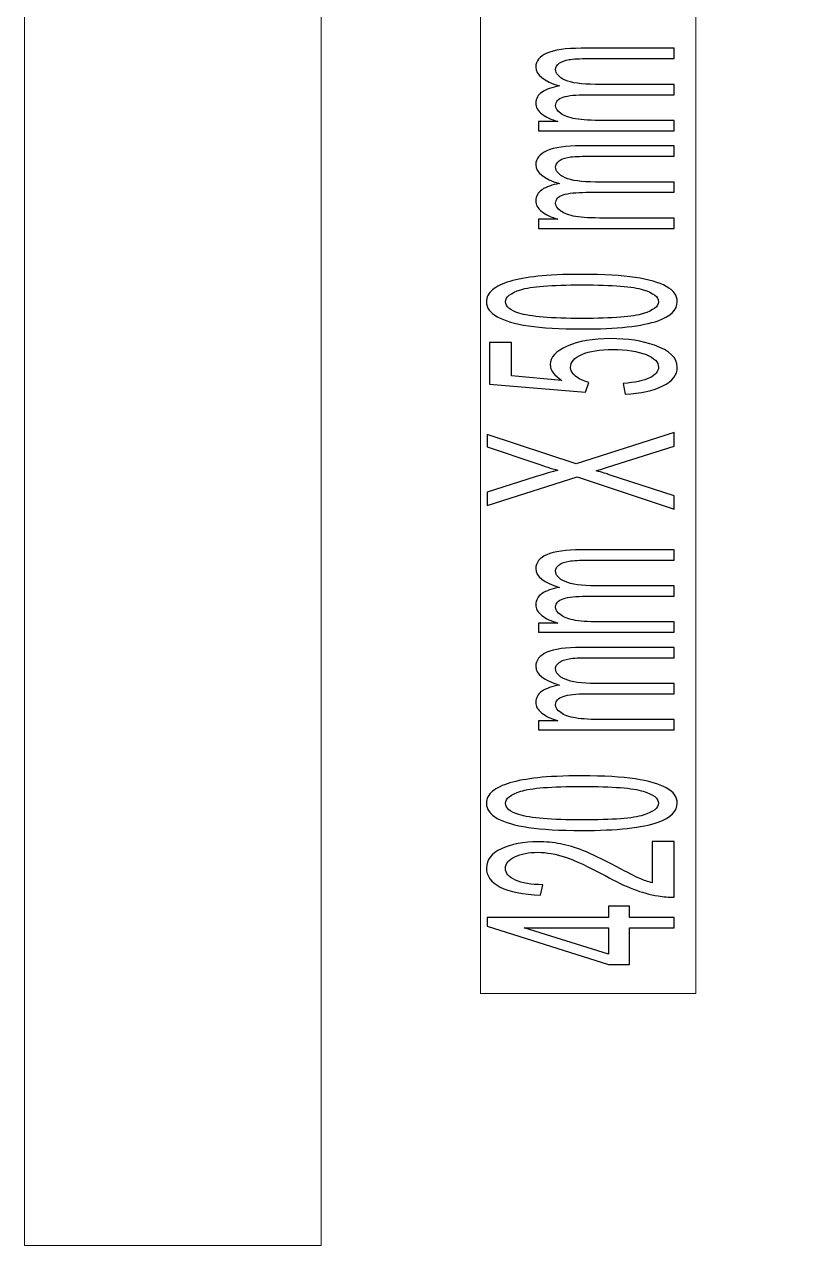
# Model space of a CAD drawing. Header units: millimetres. Extents: x -2444 to 3336, y -980 to 1690.
# Drawn here: x 1719.5 to 1850.8, y 69.9 to 275.7 of the extents above; entities that cross this region are included whole.
import ezdxf

# ---------------------------------------------------------------- set-up
doc = ezdxf.new("R2010")
doc.units = ezdxf.units.MM
doc.header["$MEASUREMENT"] = 0
doc.layers.add('Camada 1', color=7, linetype='Continuous')

msp = doc.modelspace()

# ---------------------------------------------------------------- linework, layer by layer
at = {"layer": 'Camada 1', "color": 250, "lineweight": 9}
msp.add_open_spline([(1719.5454, 69.8885), (1719.5454, 69.8885), (1719.5454, 489.8885), (1719.5454, 489.8885), (1719.5454, 489.8885), (1719.5454, 489.8885), (1769.5454, 489.8885), (1769.5454, 489.8885), (1769.5454, 489.8885), (1769.5454, 489.8885), (1769.5454, 69.8885), (1769.5454, 69.8885), (1769.5454, 69.8885), (1769.5454, 69.8885), (1719.5454, 69.8885), (1719.5454, 69.8885)], degree=3, knots=[0, 0, 0, 0, 0.2, 0.2, 0.2, 0.2, 0.4, 0.4, 0.4, 0.4, 0.6, 0.6, 0.6, 0.6, 1, 1, 1, 1], dxfattribs=at)
at = {"layer": 'Camada 1', "color": 250, "lineweight": 20}
msp.add_open_spline([(1832.6832, 112.3885), (1832.6832, 112.3885), (1832.6832, 289.8885), (1832.6832, 289.8885), (1832.6832, 289.8885), (1832.6832, 289.8885), (1850.8211, 289.8885), (1850.8211, 289.8885), (1850.8211, 289.8885), (1850.8211, 289.8885), (1814.5454, 467.3885), (1814.5454, 467.3885), (1814.5454, 467.3885), (1814.5454, 467.3885), (1778.2697, 289.8885), (1778.2697, 289.8885), (1778.2697, 289.8885), (1778.2697, 289.8885), (1796.4075, 289.8885), (1796.4075, 289.8885), (1796.4075, 289.8885), (1796.4075, 289.8885), (1796.4075, 112.3885), (1796.4075, 112.3885), (1796.4075, 112.3885), (1796.4075, 112.3885), (1832.6832, 112.3885), (1832.6832, 112.3885)], degree=3, knots=[0, 0, 0, 0, 0.125, 0.125, 0.125, 0.125, 0.25, 0.25, 0.25, 0.25, 0.375, 0.375, 0.375, 0.375, 0.5, 0.5, 0.5, 0.5, 0.625, 0.625, 0.625, 0.625, 0.75, 0.75, 0.75, 0.75, 1, 1, 1, 1], dxfattribs=at)
at = {"layer": 'Camada 1', "color": 250}
for points, knots in [([(1829.0174, 257.754), (1829.0174, 257.754), (1806.1875, 257.754), (1806.1875, 257.754), (1806.1875, 257.754), (1806.1875, 257.754), (1806.1875, 259.3144), (1806.1875, 259.3144), (1806.1875, 259.3144), (1806.1875, 259.3144), (1809.4133, 259.3144), (1809.4133, 259.3144), (1809.4133, 259.3144), (1808.299, 259.6337), (1807.3972, 260.0617), (1806.7227, 260.595), (1806.7227, 260.595), (1806.0409, 261.1283), (1805.7037, 261.734), (1805.7037, 262.4155), (1805.7037, 262.4155), (1805.7037, 263.1727), (1806.0556, 263.7949), (1806.752, 264.2788), (1806.752, 264.2788), (1807.4559, 264.7627), (1808.4309, 265.1051), (1809.6919, 265.3026), (1809.6919, 265.3026), (1807.0306, 266.119), (1805.7037, 267.1757), (1805.7037, 268.4794), (1805.7037, 268.4794), (1805.7037, 269.4999), (1806.3268, 270.2867), (1807.5805, 270.8331), (1807.5805, 270.8331), (1808.8341, 271.3829), (1810.7623, 271.6594), (1813.3649, 271.6594), (1813.3649, 271.6594), (1813.3649, 271.6594), (1829.0174, 271.6594), (1829.0174, 271.6594), (1829.0174, 271.6594), (1829.0174, 271.6594), (1829.0174, 269.9213), (1829.0174, 269.9213), (1829.0174, 269.9213), (1829.0174, 269.9213), (1814.6479, 269.9213), (1814.6479, 269.9213), (1814.6479, 269.9213), (1813.1083, 269.9213), (1811.994, 269.862), (1811.3121, 269.7501), (1811.3121, 269.7501), (1810.6303, 269.6382), (1810.0878, 269.434), (1809.6699, 269.1345), (1809.6699, 269.1345), (1809.252, 268.8382), (1809.0468, 268.4892), (1809.0468, 268.0909), (1809.0468, 268.0909), (1809.0468, 267.3667), (1809.5819, 266.7675), (1810.645, 266.2902), (1810.645, 266.2902), (1811.7154, 265.8128), (1813.4236, 265.5758), (1815.7696, 265.5758), (1815.7696, 265.5758), (1815.7696, 265.5758), (1829.0174, 265.5758), (1829.0174, 265.5758), (1829.0174, 265.5758), (1829.0174, 265.5758), (1829.0174, 263.8377), (1829.0174, 263.8377), (1829.0174, 263.8377), (1829.0174, 263.8377), (1814.2007, 263.8377), (1814.2007, 263.8377), (1814.2007, 263.8377), (1812.4852, 263.8377), (1811.1948, 263.6961), (1810.3371, 263.413), (1810.3371, 263.413), (1809.4793, 263.1298), (1809.0468, 262.6657), (1809.0468, 262.0238), (1809.0468, 262.0238), (1809.0468, 261.5366), (1809.3327, 261.0856), (1809.9045, 260.6707), (1809.9045, 260.6707), (1810.4764, 260.256), (1811.3121, 259.9564), (1812.4192, 259.7687), (1812.4192, 259.7687), (1813.5189, 259.5844), (1815.1098, 259.4922), (1817.1846, 259.4922), (1817.1846, 259.4922), (1817.1846, 259.4922), (1829.0174, 259.4922), (1829.0174, 259.4922), (1829.0174, 259.4922), (1829.0174, 259.4922), (1829.0174, 257.754), (1829.0174, 257.754)], [0, 0, 0, 0, 0.03448276, 0.03448276, 0.03448276, 0.03448276, 0.06896552, 0.06896552, 0.06896552, 0.06896552, 0.10344828, 0.10344828, 0.10344828, 0.10344828, 0.13793103, 0.13793103, 0.13793103, 0.13793103, 0.17241379, 0.17241379, 0.17241379, 0.17241379, 0.20689655, 0.20689655, 0.20689655, 0.20689655, 0.24137931, 0.24137931, 0.24137931, 0.24137931, 0.27586207, 0.27586207, 0.27586207, 0.27586207, 0.31034483, 0.31034483, 0.31034483, 0.31034483, 0.34482759, 0.34482759, 0.34482759, 0.34482759, 0.37931034, 0.37931034, 0.37931034, 0.37931034, 0.4137931, 0.4137931, 0.4137931, 0.4137931, 0.44827586, 0.44827586, 0.44827586, 0.44827586, 0.48275862, 0.48275862, 0.48275862, 0.48275862, 0.51724138, 0.51724138, 0.51724138, 0.51724138, 0.55172414, 0.55172414, 0.55172414, 0.55172414, 0.5862069, 0.5862069, 0.5862069, 0.5862069, 0.62068966, 0.62068966, 0.62068966, 0.62068966, 0.65517241, 0.65517241, 0.65517241, 0.65517241, 0.68965517, 0.68965517, 0.68965517, 0.68965517, 0.72413793, 0.72413793, 0.72413793, 0.72413793, 0.75862069, 0.75862069, 0.75862069, 0.75862069, 0.79310345, 0.79310345, 0.79310345, 0.79310345, 0.82758621, 0.82758621, 0.82758621, 0.82758621, 0.86206897, 0.86206897, 0.86206897, 0.86206897, 0.89655172, 0.89655172, 0.89655172, 0.89655172, 0.93103448, 0.93103448, 0.93103448, 0.93103448, 1, 1, 1, 1]), ([(1829.0174, 241.3006), (1829.0174, 241.3006), (1806.1875, 241.3006), (1806.1875, 241.3006), (1806.1875, 241.3006), (1806.1875, 241.3006), (1806.1875, 242.861), (1806.1875, 242.861), (1806.1875, 242.861), (1806.1875, 242.861), (1809.4133, 242.861), (1809.4133, 242.861), (1809.4133, 242.861), (1808.299, 243.1803), (1807.3972, 243.6083), (1806.7227, 244.1416), (1806.7227, 244.1416), (1806.0409, 244.6749), (1805.7037, 245.2806), (1805.7037, 245.962), (1805.7037, 245.962), (1805.7037, 246.7192), (1806.0556, 247.3414), (1806.752, 247.8253), (1806.752, 247.8253), (1807.4559, 248.3093), (1808.4309, 248.6516), (1809.6919, 248.8491), (1809.6919, 248.8491), (1807.0306, 249.6656), (1805.7037, 250.7223), (1805.7037, 252.0259), (1805.7037, 252.0259), (1805.7037, 253.0464), (1806.3268, 253.8332), (1807.5805, 254.3797), (1807.5805, 254.3797), (1808.8341, 254.9295), (1810.7623, 255.206), (1813.3649, 255.206), (1813.3649, 255.206), (1813.3649, 255.206), (1829.0174, 255.206), (1829.0174, 255.206), (1829.0174, 255.206), (1829.0174, 255.206), (1829.0174, 253.4679), (1829.0174, 253.4679), (1829.0174, 253.4679), (1829.0174, 253.4679), (1814.6479, 253.4679), (1814.6479, 253.4679), (1814.6479, 253.4679), (1813.1083, 253.4679), (1811.994, 253.4086), (1811.3121, 253.2966), (1811.3121, 253.2966), (1810.6303, 253.1847), (1810.0878, 252.9806), (1809.6699, 252.6811), (1809.6699, 252.6811), (1809.252, 252.3847), (1809.0468, 252.0358), (1809.0468, 251.6375), (1809.0468, 251.6375), (1809.0468, 250.9132), (1809.5819, 250.3141), (1810.645, 249.8368), (1810.645, 249.8368), (1811.7154, 249.3594), (1813.4236, 249.1224), (1815.7696, 249.1224), (1815.7696, 249.1224), (1815.7696, 249.1224), (1829.0174, 249.1224), (1829.0174, 249.1224), (1829.0174, 249.1224), (1829.0174, 249.1224), (1829.0174, 247.3842), (1829.0174, 247.3842), (1829.0174, 247.3842), (1829.0174, 247.3842), (1814.2007, 247.3842), (1814.2007, 247.3842), (1814.2007, 247.3842), (1812.4852, 247.3842), (1811.1948, 247.2426), (1810.3371, 246.9595), (1810.3371, 246.9595), (1809.4793, 246.6764), (1809.0468, 246.2122), (1809.0468, 245.5703), (1809.0468, 245.5703), (1809.0468, 245.0831), (1809.3327, 244.6321), (1809.9045, 244.2173), (1809.9045, 244.2173), (1810.4764, 243.8025), (1811.3121, 243.5029), (1812.4192, 243.3153), (1812.4192, 243.3153), (1813.5189, 243.131), (1815.1098, 243.0388), (1817.1846, 243.0388), (1817.1846, 243.0388), (1817.1846, 243.0388), (1829.0174, 243.0388), (1829.0174, 243.0388), (1829.0174, 243.0388), (1829.0174, 243.0388), (1829.0174, 241.3006), (1829.0174, 241.3006)], [0, 0, 0, 0, 0.03448276, 0.03448276, 0.03448276, 0.03448276, 0.06896552, 0.06896552, 0.06896552, 0.06896552, 0.10344828, 0.10344828, 0.10344828, 0.10344828, 0.13793103, 0.13793103, 0.13793103, 0.13793103, 0.17241379, 0.17241379, 0.17241379, 0.17241379, 0.20689655, 0.20689655, 0.20689655, 0.20689655, 0.24137931, 0.24137931, 0.24137931, 0.24137931, 0.27586207, 0.27586207, 0.27586207, 0.27586207, 0.31034483, 0.31034483, 0.31034483, 0.31034483, 0.34482759, 0.34482759, 0.34482759, 0.34482759, 0.37931034, 0.37931034, 0.37931034, 0.37931034, 0.4137931, 0.4137931, 0.4137931, 0.4137931, 0.44827586, 0.44827586, 0.44827586, 0.44827586, 0.48275862, 0.48275862, 0.48275862, 0.48275862, 0.51724138, 0.51724138, 0.51724138, 0.51724138, 0.55172414, 0.55172414, 0.55172414, 0.55172414, 0.5862069, 0.5862069, 0.5862069, 0.5862069, 0.62068966, 0.62068966, 0.62068966, 0.62068966, 0.65517241, 0.65517241, 0.65517241, 0.65517241, 0.68965517, 0.68965517, 0.68965517, 0.68965517, 0.72413793, 0.72413793, 0.72413793, 0.72413793, 0.75862069, 0.75862069, 0.75862069, 0.75862069, 0.79310345, 0.79310345, 0.79310345, 0.79310345, 0.82758621, 0.82758621, 0.82758621, 0.82758621, 0.86206897, 0.86206897, 0.86206897, 0.86206897, 0.89655172, 0.89655172, 0.89655172, 0.89655172, 0.93103448, 0.93103448, 0.93103448, 0.93103448, 1, 1, 1, 1]), ([(1813.4749, 224.3533), (1809.7579, 224.3533), (1806.752, 224.5245), (1804.4793, 224.8669), (1804.4793, 224.8669), (1802.1993, 225.2126), (1800.4471, 225.7228), (1799.2227, 226.401), (1799.2227, 226.401), (1797.9984, 227.0758), (1797.3899, 227.9285), (1797.3899, 228.9556), (1797.3899, 228.9556), (1797.3899, 229.7127), (1797.7271, 230.3777), (1798.4089, 230.9538), (1798.4089, 230.9538), (1799.0908, 231.5266), (1800.0732, 232.0007), (1801.3562, 232.3694), (1801.3562, 232.3694), (1802.6318, 232.7381), (1804.1934, 233.0278), (1806.0336, 233.2385), (1806.0336, 233.2385), (1807.8737, 233.4524), (1810.3591, 233.5578), (1813.4749, 233.5578), (1813.4749, 233.5578), (1817.1699, 233.5578), (1820.1611, 233.3866), (1822.4338, 233.0475), (1822.4338, 233.0475), (1824.7139, 232.7084), (1826.4661, 232.1982), (1827.6978, 231.52), (1827.6978, 231.52), (1828.9294, 230.8452), (1829.5453, 229.9892), (1829.5453, 228.9556), (1829.5453, 228.9556), (1829.5453, 227.596), (1828.4675, 226.5261), (1826.3048, 225.7491), (1826.3048, 225.7491), (1823.6655, 224.8175), (1819.3913, 224.3533), (1813.4749, 224.3533)], [0, 0, 0, 0, 0.07692308, 0.07692308, 0.07692308, 0.07692308, 0.15384615, 0.15384615, 0.15384615, 0.15384615, 0.23076923, 0.23076923, 0.23076923, 0.23076923, 0.30769231, 0.30769231, 0.30769231, 0.30769231, 0.38461538, 0.38461538, 0.38461538, 0.38461538, 0.46153846, 0.46153846, 0.46153846, 0.46153846, 0.53846154, 0.53846154, 0.53846154, 0.53846154, 0.61538462, 0.61538462, 0.61538462, 0.61538462, 0.69230769, 0.69230769, 0.69230769, 0.69230769, 0.76923077, 0.76923077, 0.76923077, 0.76923077, 0.84615385, 0.84615385, 0.84615385, 0.84615385, 1, 1, 1, 1]), ([(1813.4896, 226.131), (1818.6728, 226.131), (1822.1186, 226.401), (1823.8195, 226.9442), (1823.8195, 226.9442), (1825.5277, 227.4873), (1826.3781, 228.1589), (1826.3781, 228.9556), (1826.3781, 228.9556), (1826.3781, 229.7522), (1825.5203, 230.4238), (1823.8121, 230.967), (1823.8121, 230.967), (1822.0966, 231.5102), (1818.6582, 231.7801), (1813.4896, 231.7801), (1813.4896, 231.7801), (1808.3063, 231.7801), (1804.8605, 231.5102), (1803.1597, 230.967), (1803.1597, 230.967), (1801.4515, 230.4271), (1800.601, 229.7489), (1800.601, 228.9358), (1800.601, 228.9358), (1800.601, 228.1392), (1801.3562, 227.5005), (1802.8591, 227.0231), (1802.8591, 227.0231), (1804.7726, 226.4273), (1808.321, 226.131), (1813.4896, 226.131)], [0, 0, 0, 0, 0.11111111, 0.11111111, 0.11111111, 0.11111111, 0.22222222, 0.22222222, 0.22222222, 0.22222222, 0.33333333, 0.33333333, 0.33333333, 0.33333333, 0.44444444, 0.44444444, 0.44444444, 0.44444444, 0.55555556, 0.55555556, 0.55555556, 0.55555556, 0.66666667, 0.66666667, 0.66666667, 0.66666667, 0.77777778, 0.77777778, 0.77777778, 0.77777778, 1, 1, 1, 1]), ([(1820.7476, 213.3679), (1820.7476, 213.3679), (1820.4397, 215.1851), (1820.4397, 215.1851), (1820.4397, 215.1851), (1822.4118, 215.3201), (1823.8928, 215.6328), (1824.8898, 216.12), (1824.8898, 216.12), (1825.8796, 216.6073), (1826.3781, 217.2031), (1826.3781, 217.9043), (1826.3781, 217.9043), (1826.3781, 218.7503), (1825.6743, 219.4581), (1824.274, 220.0342), (1824.274, 220.0342), (1822.8664, 220.607), (1821.0042, 220.8934), (1818.6875, 220.8934), (1818.6875, 220.8934), (1816.4808, 220.8934), (1814.7432, 220.6202), (1813.4676, 220.0704), (1813.4676, 220.0704), (1812.1919, 219.5207), (1811.5541, 218.7931), (1811.5541, 217.8878), (1811.5541, 217.8878), (1811.5541, 217.3249), (1811.84, 216.8212), (1812.4119, 216.3735), (1812.4119, 216.3735), (1812.9837, 215.9291), (1813.7242, 215.5802), (1814.6333, 215.3233), (1814.6333, 215.3233), (1814.6333, 215.3233), (1814.1054, 213.6839), (1814.1054, 213.6839), (1814.1054, 213.6839), (1814.1054, 213.6839), (1797.9177, 215.0468), (1797.9177, 215.0468), (1797.9177, 215.0468), (1797.9177, 215.0468), (1797.9177, 222.0588), (1797.9177, 222.0588), (1797.9177, 222.0588), (1797.9177, 222.0588), (1801.6128, 222.0588), (1801.6128, 222.0588), (1801.6128, 222.0588), (1801.6128, 222.0588), (1801.6128, 216.4328), (1801.6128, 216.4328), (1801.6128, 216.4328), (1801.6128, 216.4328), (1810.1098, 215.6789), (1810.1098, 215.6789), (1810.1098, 215.6789), (1808.7828, 216.525), (1808.123, 217.4138), (1808.123, 218.3421), (1808.123, 218.3421), (1808.123, 219.5733), (1809.0761, 220.6136), (1810.9822, 221.4597), (1810.9822, 221.4597), (1812.8884, 222.3057), (1815.3371, 222.7304), (1818.3283, 222.7304), (1818.3283, 222.7304), (1821.1802, 222.7304), (1823.6435, 222.3584), (1825.7183, 221.6144), (1825.7183, 221.6144), (1828.2696, 220.7091), (1829.5453, 219.4713), (1829.5453, 217.9043), (1829.5453, 217.9043), (1829.5453, 216.6204), (1828.7388, 215.5735), (1827.1332, 214.7604), (1827.1332, 214.7604), (1825.5277, 213.9473), (1823.4016, 213.4831), (1820.7476, 213.3679)], [0, 0, 0, 0, 0.04347826, 0.04347826, 0.04347826, 0.04347826, 0.08695652, 0.08695652, 0.08695652, 0.08695652, 0.13043478, 0.13043478, 0.13043478, 0.13043478, 0.17391304, 0.17391304, 0.17391304, 0.17391304, 0.2173913, 0.2173913, 0.2173913, 0.2173913, 0.26086957, 0.26086957, 0.26086957, 0.26086957, 0.30434783, 0.30434783, 0.30434783, 0.30434783, 0.34782609, 0.34782609, 0.34782609, 0.34782609, 0.39130435, 0.39130435, 0.39130435, 0.39130435, 0.43478261, 0.43478261, 0.43478261, 0.43478261, 0.47826087, 0.47826087, 0.47826087, 0.47826087, 0.52173913, 0.52173913, 0.52173913, 0.52173913, 0.56521739, 0.56521739, 0.56521739, 0.56521739, 0.60869565, 0.60869565, 0.60869565, 0.60869565, 0.65217391, 0.65217391, 0.65217391, 0.65217391, 0.69565217, 0.69565217, 0.69565217, 0.69565217, 0.73913043, 0.73913043, 0.73913043, 0.73913043, 0.7826087, 0.7826087, 0.7826087, 0.7826087, 0.82608696, 0.82608696, 0.82608696, 0.82608696, 0.86956522, 0.86956522, 0.86956522, 0.86956522, 0.91304348, 0.91304348, 0.91304348, 0.91304348, 1, 1, 1, 1]), ([(1829.0174, 193.9616), (1829.0174, 193.9616), (1812.6758, 199.4263), (1812.6758, 199.4263), (1812.6758, 199.4263), (1812.6758, 199.4263), (1797.5218, 194.6134), (1797.5218, 194.6134), (1797.5218, 194.6134), (1797.5218, 194.6134), (1797.5218, 196.8421), (1797.5218, 196.8421), (1797.5218, 196.8421), (1797.5218, 196.8421), (1805.579, 199.4197), (1805.579, 199.4197), (1805.579, 199.4197), (1807.2506, 199.9563), (1808.5262, 200.3283), (1809.4133, 200.5423), (1809.4133, 200.5423), (1808.3136, 200.8616), (1807.1406, 201.2369), (1805.9016, 201.6681), (1805.9016, 201.6681), (1805.9016, 201.6681), (1797.5218, 204.4927), (1797.5218, 204.4927), (1797.5218, 204.4927), (1797.5218, 204.4927), (1797.5218, 206.5436), (1797.5218, 206.5436), (1797.5218, 206.5436), (1797.5218, 206.5436), (1812.4925, 201.6319), (1812.4925, 201.6319), (1812.4925, 201.6319), (1812.4925, 201.6319), (1829.0174, 206.9189), (1829.0174, 206.9189), (1829.0174, 206.9189), (1829.0174, 206.9189), (1829.0174, 204.6211), (1829.0174, 204.6211), (1829.0174, 204.6211), (1829.0174, 204.6211), (1817.7857, 201.0526), (1817.7857, 201.0526), (1817.7857, 201.0526), (1817.1479, 200.8484), (1816.5101, 200.6542), (1815.8796, 200.4732), (1815.8796, 200.4732), (1816.9353, 200.1571), (1817.6758, 199.9333), (1818.0937, 199.795), (1818.0937, 199.795), (1818.0937, 199.795), (1829.0174, 196.21), (1829.0174, 196.21), (1829.0174, 196.21), (1829.0174, 196.21), (1829.0174, 193.9616), (1829.0174, 193.9616)], [0, 0, 0, 0, 0.05882353, 0.05882353, 0.05882353, 0.05882353, 0.11764706, 0.11764706, 0.11764706, 0.11764706, 0.17647059, 0.17647059, 0.17647059, 0.17647059, 0.23529412, 0.23529412, 0.23529412, 0.23529412, 0.29411765, 0.29411765, 0.29411765, 0.29411765, 0.35294118, 0.35294118, 0.35294118, 0.35294118, 0.41176471, 0.41176471, 0.41176471, 0.41176471, 0.47058824, 0.47058824, 0.47058824, 0.47058824, 0.52941176, 0.52941176, 0.52941176, 0.52941176, 0.58823529, 0.58823529, 0.58823529, 0.58823529, 0.64705882, 0.64705882, 0.64705882, 0.64705882, 0.70588235, 0.70588235, 0.70588235, 0.70588235, 0.76470588, 0.76470588, 0.76470588, 0.76470588, 0.82352941, 0.82352941, 0.82352941, 0.82352941, 0.88235294, 0.88235294, 0.88235294, 0.88235294, 1, 1, 1, 1]), ([(1829.0174, 173.2384), (1829.0174, 173.2384), (1806.1875, 173.2384), (1806.1875, 173.2384), (1806.1875, 173.2384), (1806.1875, 173.2384), (1806.1875, 174.7988), (1806.1875, 174.7988), (1806.1875, 174.7988), (1806.1875, 174.7988), (1809.4133, 174.7988), (1809.4133, 174.7988), (1809.4133, 174.7988), (1808.299, 175.1181), (1807.3972, 175.5461), (1806.7227, 176.0794), (1806.7227, 176.0794), (1806.0409, 176.6127), (1805.7037, 177.2184), (1805.7037, 177.8999), (1805.7037, 177.8999), (1805.7037, 178.6571), (1806.0556, 179.2792), (1806.752, 179.7632), (1806.752, 179.7632), (1807.4559, 180.2471), (1808.4309, 180.5895), (1809.6919, 180.7869), (1809.6919, 180.7869), (1807.0306, 181.6034), (1805.7037, 182.6601), (1805.7037, 183.9637), (1805.7037, 183.9637), (1805.7037, 184.9842), (1806.3268, 185.771), (1807.5805, 186.3175), (1807.5805, 186.3175), (1808.8341, 186.8673), (1810.7623, 187.1438), (1813.3649, 187.1438), (1813.3649, 187.1438), (1813.3649, 187.1438), (1829.0174, 187.1438), (1829.0174, 187.1438), (1829.0174, 187.1438), (1829.0174, 187.1438), (1829.0174, 185.4057), (1829.0174, 185.4057), (1829.0174, 185.4057), (1829.0174, 185.4057), (1814.6479, 185.4057), (1814.6479, 185.4057), (1814.6479, 185.4057), (1813.1083, 185.4057), (1811.994, 185.3464), (1811.3121, 185.2344), (1811.3121, 185.2344), (1810.6303, 185.1225), (1810.0878, 184.9184), (1809.6699, 184.6189), (1809.6699, 184.6189), (1809.252, 184.3226), (1809.0468, 183.9736), (1809.0468, 183.5753), (1809.0468, 183.5753), (1809.0468, 182.851), (1809.5819, 182.2519), (1810.645, 181.7746), (1810.645, 181.7746), (1811.7154, 181.2972), (1813.4236, 181.0602), (1815.7696, 181.0602), (1815.7696, 181.0602), (1815.7696, 181.0602), (1829.0174, 181.0602), (1829.0174, 181.0602), (1829.0174, 181.0602), (1829.0174, 181.0602), (1829.0174, 179.322), (1829.0174, 179.322), (1829.0174, 179.322), (1829.0174, 179.322), (1814.2007, 179.322), (1814.2007, 179.322), (1814.2007, 179.322), (1812.4852, 179.322), (1811.1948, 179.1804), (1810.3371, 178.8973), (1810.3371, 178.8973), (1809.4793, 178.6142), (1809.0468, 178.1501), (1809.0468, 177.5081), (1809.0468, 177.5081), (1809.0468, 177.0209), (1809.3327, 176.5699), (1809.9045, 176.1551), (1809.9045, 176.1551), (1810.4764, 175.7403), (1811.3121, 175.4407), (1812.4192, 175.2531), (1812.4192, 175.2531), (1813.5189, 175.0688), (1815.1098, 174.9766), (1817.1846, 174.9766), (1817.1846, 174.9766), (1817.1846, 174.9766), (1829.0174, 174.9766), (1829.0174, 174.9766), (1829.0174, 174.9766), (1829.0174, 174.9766), (1829.0174, 173.2384), (1829.0174, 173.2384)], [0, 0, 0, 0, 0.03448276, 0.03448276, 0.03448276, 0.03448276, 0.06896552, 0.06896552, 0.06896552, 0.06896552, 0.10344828, 0.10344828, 0.10344828, 0.10344828, 0.13793103, 0.13793103, 0.13793103, 0.13793103, 0.17241379, 0.17241379, 0.17241379, 0.17241379, 0.20689655, 0.20689655, 0.20689655, 0.20689655, 0.24137931, 0.24137931, 0.24137931, 0.24137931, 0.27586207, 0.27586207, 0.27586207, 0.27586207, 0.31034483, 0.31034483, 0.31034483, 0.31034483, 0.34482759, 0.34482759, 0.34482759, 0.34482759, 0.37931034, 0.37931034, 0.37931034, 0.37931034, 0.4137931, 0.4137931, 0.4137931, 0.4137931, 0.44827586, 0.44827586, 0.44827586, 0.44827586, 0.48275862, 0.48275862, 0.48275862, 0.48275862, 0.51724138, 0.51724138, 0.51724138, 0.51724138, 0.55172414, 0.55172414, 0.55172414, 0.55172414, 0.5862069, 0.5862069, 0.5862069, 0.5862069, 0.62068966, 0.62068966, 0.62068966, 0.62068966, 0.65517241, 0.65517241, 0.65517241, 0.65517241, 0.68965517, 0.68965517, 0.68965517, 0.68965517, 0.72413793, 0.72413793, 0.72413793, 0.72413793, 0.75862069, 0.75862069, 0.75862069, 0.75862069, 0.79310345, 0.79310345, 0.79310345, 0.79310345, 0.82758621, 0.82758621, 0.82758621, 0.82758621, 0.86206897, 0.86206897, 0.86206897, 0.86206897, 0.89655172, 0.89655172, 0.89655172, 0.89655172, 0.93103448, 0.93103448, 0.93103448, 0.93103448, 1, 1, 1, 1]), ([(1829.0174, 156.7849), (1829.0174, 156.7849), (1806.1875, 156.7849), (1806.1875, 156.7849), (1806.1875, 156.7849), (1806.1875, 156.7849), (1806.1875, 158.3454), (1806.1875, 158.3454), (1806.1875, 158.3454), (1806.1875, 158.3454), (1809.4133, 158.3454), (1809.4133, 158.3454), (1809.4133, 158.3454), (1808.299, 158.6647), (1807.3972, 159.0926), (1806.7227, 159.626), (1806.7227, 159.626), (1806.0409, 160.1593), (1805.7037, 160.765), (1805.7037, 161.4464), (1805.7037, 161.4464), (1805.7037, 162.2036), (1806.0556, 162.8258), (1806.752, 163.3097), (1806.752, 163.3097), (1807.4559, 163.7936), (1808.4309, 164.136), (1809.6919, 164.3335), (1809.6919, 164.3335), (1807.0306, 165.1499), (1805.7037, 166.2067), (1805.7037, 167.5103), (1805.7037, 167.5103), (1805.7037, 168.5308), (1806.3268, 169.3176), (1807.5805, 169.8641), (1807.5805, 169.8641), (1808.8341, 170.4139), (1810.7623, 170.6904), (1813.3649, 170.6904), (1813.3649, 170.6904), (1813.3649, 170.6904), (1829.0174, 170.6904), (1829.0174, 170.6904), (1829.0174, 170.6904), (1829.0174, 170.6904), (1829.0174, 168.9522), (1829.0174, 168.9522), (1829.0174, 168.9522), (1829.0174, 168.9522), (1814.6479, 168.9522), (1814.6479, 168.9522), (1814.6479, 168.9522), (1813.1083, 168.9522), (1811.994, 168.8929), (1811.3121, 168.781), (1811.3121, 168.781), (1810.6303, 168.6691), (1810.0878, 168.465), (1809.6699, 168.1654), (1809.6699, 168.1654), (1809.252, 167.8691), (1809.0468, 167.5202), (1809.0468, 167.1218), (1809.0468, 167.1218), (1809.0468, 166.3976), (1809.5819, 165.7985), (1810.645, 165.3211), (1810.645, 165.3211), (1811.7154, 164.8438), (1813.4236, 164.6067), (1815.7696, 164.6067), (1815.7696, 164.6067), (1815.7696, 164.6067), (1829.0174, 164.6067), (1829.0174, 164.6067), (1829.0174, 164.6067), (1829.0174, 164.6067), (1829.0174, 162.8686), (1829.0174, 162.8686), (1829.0174, 162.8686), (1829.0174, 162.8686), (1814.2007, 162.8686), (1814.2007, 162.8686), (1814.2007, 162.8686), (1812.4852, 162.8686), (1811.1948, 162.727), (1810.3371, 162.4439), (1810.3371, 162.4439), (1809.4793, 162.1608), (1809.0468, 161.6966), (1809.0468, 161.0547), (1809.0468, 161.0547), (1809.0468, 160.5675), (1809.3327, 160.1165), (1809.9045, 159.7017), (1809.9045, 159.7017), (1810.4764, 159.2869), (1811.3121, 158.9873), (1812.4192, 158.7997), (1812.4192, 158.7997), (1813.5189, 158.6153), (1815.1098, 158.5231), (1817.1846, 158.5231), (1817.1846, 158.5231), (1817.1846, 158.5231), (1829.0174, 158.5231), (1829.0174, 158.5231), (1829.0174, 158.5231), (1829.0174, 158.5231), (1829.0174, 156.7849), (1829.0174, 156.7849)], [0, 0, 0, 0, 0.03448276, 0.03448276, 0.03448276, 0.03448276, 0.06896552, 0.06896552, 0.06896552, 0.06896552, 0.10344828, 0.10344828, 0.10344828, 0.10344828, 0.13793103, 0.13793103, 0.13793103, 0.13793103, 0.17241379, 0.17241379, 0.17241379, 0.17241379, 0.20689655, 0.20689655, 0.20689655, 0.20689655, 0.24137931, 0.24137931, 0.24137931, 0.24137931, 0.27586207, 0.27586207, 0.27586207, 0.27586207, 0.31034483, 0.31034483, 0.31034483, 0.31034483, 0.34482759, 0.34482759, 0.34482759, 0.34482759, 0.37931034, 0.37931034, 0.37931034, 0.37931034, 0.4137931, 0.4137931, 0.4137931, 0.4137931, 0.44827586, 0.44827586, 0.44827586, 0.44827586, 0.48275862, 0.48275862, 0.48275862, 0.48275862, 0.51724138, 0.51724138, 0.51724138, 0.51724138, 0.55172414, 0.55172414, 0.55172414, 0.55172414, 0.5862069, 0.5862069, 0.5862069, 0.5862069, 0.62068966, 0.62068966, 0.62068966, 0.62068966, 0.65517241, 0.65517241, 0.65517241, 0.65517241, 0.68965517, 0.68965517, 0.68965517, 0.68965517, 0.72413793, 0.72413793, 0.72413793, 0.72413793, 0.75862069, 0.75862069, 0.75862069, 0.75862069, 0.79310345, 0.79310345, 0.79310345, 0.79310345, 0.82758621, 0.82758621, 0.82758621, 0.82758621, 0.86206897, 0.86206897, 0.86206897, 0.86206897, 0.89655172, 0.89655172, 0.89655172, 0.89655172, 0.93103448, 0.93103448, 0.93103448, 0.93103448, 1, 1, 1, 1]), ([(1813.4749, 139.8377), (1809.7579, 139.8377), (1806.752, 140.0089), (1804.4793, 140.3513), (1804.4793, 140.3513), (1802.1993, 140.6969), (1800.4471, 141.2072), (1799.2227, 141.8853), (1799.2227, 141.8853), (1797.9984, 142.5602), (1797.3899, 143.4128), (1797.3899, 144.4399), (1797.3899, 144.4399), (1797.3899, 145.1971), (1797.7271, 145.8621), (1798.4089, 146.4382), (1798.4089, 146.4382), (1799.0908, 147.011), (1800.0732, 147.485), (1801.3562, 147.8537), (1801.3562, 147.8537), (1802.6318, 148.2224), (1804.1934, 148.5122), (1806.0336, 148.7228), (1806.0336, 148.7228), (1807.8737, 148.9368), (1810.3591, 149.0421), (1813.4749, 149.0421), (1813.4749, 149.0421), (1817.1699, 149.0421), (1820.1611, 148.871), (1822.4338, 148.5319), (1822.4338, 148.5319), (1824.7139, 148.1928), (1826.4661, 147.6826), (1827.6978, 147.0044), (1827.6978, 147.0044), (1828.9294, 146.3296), (1829.5453, 145.4736), (1829.5453, 144.4399), (1829.5453, 144.4399), (1829.5453, 143.0803), (1828.4675, 142.0104), (1826.3048, 141.2335), (1826.3048, 141.2335), (1823.6655, 140.3019), (1819.3913, 139.8377), (1813.4749, 139.8377)], [0, 0, 0, 0, 0.07692308, 0.07692308, 0.07692308, 0.07692308, 0.15384615, 0.15384615, 0.15384615, 0.15384615, 0.23076923, 0.23076923, 0.23076923, 0.23076923, 0.30769231, 0.30769231, 0.30769231, 0.30769231, 0.38461538, 0.38461538, 0.38461538, 0.38461538, 0.46153846, 0.46153846, 0.46153846, 0.46153846, 0.53846154, 0.53846154, 0.53846154, 0.53846154, 0.61538462, 0.61538462, 0.61538462, 0.61538462, 0.69230769, 0.69230769, 0.69230769, 0.69230769, 0.76923077, 0.76923077, 0.76923077, 0.76923077, 0.84615385, 0.84615385, 0.84615385, 0.84615385, 1, 1, 1, 1]), ([(1813.4896, 141.6154), (1818.6728, 141.6154), (1822.1186, 141.8853), (1823.8195, 142.4285), (1823.8195, 142.4285), (1825.5277, 142.9717), (1826.3781, 143.6433), (1826.3781, 144.4399), (1826.3781, 144.4399), (1826.3781, 145.2366), (1825.5203, 145.9081), (1823.8121, 146.4513), (1823.8121, 146.4513), (1822.0966, 146.9945), (1818.6582, 147.2645), (1813.4896, 147.2645), (1813.4896, 147.2645), (1808.3063, 147.2645), (1804.8605, 146.9945), (1803.1597, 146.4513), (1803.1597, 146.4513), (1801.4515, 145.9115), (1800.601, 145.2333), (1800.601, 144.4202), (1800.601, 144.4202), (1800.601, 143.6235), (1801.3562, 142.9849), (1802.8591, 142.5075), (1802.8591, 142.5075), (1804.7726, 141.9117), (1808.321, 141.6154), (1813.4896, 141.6154)], [0, 0, 0, 0, 0.11111111, 0.11111111, 0.11111111, 0.11111111, 0.22222222, 0.22222222, 0.22222222, 0.22222222, 0.33333333, 0.33333333, 0.33333333, 0.33333333, 0.44444444, 0.44444444, 0.44444444, 0.44444444, 0.55555556, 0.55555556, 0.55555556, 0.55555556, 0.66666667, 0.66666667, 0.66666667, 0.66666667, 0.77777778, 0.77777778, 0.77777778, 0.77777778, 1, 1, 1, 1]), ([(1825.3224, 137.958), (1825.3224, 137.958), (1829.0174, 137.958), (1829.0174, 137.958), (1829.0174, 137.958), (1829.0174, 137.958), (1829.0174, 128.5955), (1829.0174, 128.5955), (1829.0174, 128.5955), (1828.0863, 128.5823), (1827.1919, 128.6515), (1826.3268, 128.7996), (1826.3268, 128.7996), (1824.9118, 129.0399), (1823.5115, 129.4251), (1822.1406, 129.9551), (1822.1406, 129.9551), (1820.7696, 130.4851), (1819.186, 131.2423), (1817.3899, 132.2266), (1817.3899, 132.2266), (1814.5819, 133.7574), (1812.3605, 134.7977), (1810.7183, 135.3408), (1810.7183, 135.3408), (1809.0761, 135.8873), (1807.5218, 136.1605), (1806.0556, 136.1605), (1806.0556, 136.1605), (1804.5233, 136.1605), (1803.233, 135.9136), (1802.1773, 135.4198), (1802.1773, 135.4198), (1801.1289, 134.926), (1800.601, 134.2808), (1800.601, 133.4874), (1800.601, 133.4874), (1800.601, 132.648), (1801.1582, 131.9764), (1802.2726, 131.4727), (1802.2726, 131.4727), (1803.3796, 130.9691), (1804.9192, 130.7156), (1806.8913, 130.709), (1806.8913, 130.709), (1806.8913, 130.709), (1806.4954, 128.9313), (1806.4954, 128.9313), (1806.4954, 128.9313), (1803.5336, 129.0531), (1801.2755, 129.514), (1799.7213, 130.3106), (1799.7213, 130.3106), (1798.167, 131.1106), (1797.3899, 132.1805), (1797.3899, 133.5269), (1797.3899, 133.5269), (1797.3899, 134.8832), (1798.2257, 135.9597), (1799.9045, 136.7498), (1799.9045, 136.7498), (1801.5834, 137.5432), (1803.6655, 137.9382), (1806.1435, 137.9382), (1806.1435, 137.9382), (1807.4045, 137.9382), (1808.6435, 137.823), (1809.8605, 137.5893), (1809.8605, 137.5893), (1811.0849, 137.3588), (1812.3679, 136.9737), (1813.7168, 136.4371), (1813.7168, 136.4371), (1815.0585, 135.8972), (1816.9133, 135.005), (1819.2594, 133.7607), (1819.2594, 133.7607), (1821.2095, 132.7171), (1822.5291, 132.0455), (1823.2256, 131.7492), (1823.2256, 131.7492), (1823.9221, 131.453), (1824.6186, 131.2094), (1825.3224, 131.0151), (1825.3224, 131.0151), (1825.3224, 131.0151), (1825.3224, 137.958), (1825.3224, 137.958)], [0, 0, 0, 0, 0.04347826, 0.04347826, 0.04347826, 0.04347826, 0.08695652, 0.08695652, 0.08695652, 0.08695652, 0.13043478, 0.13043478, 0.13043478, 0.13043478, 0.17391304, 0.17391304, 0.17391304, 0.17391304, 0.2173913, 0.2173913, 0.2173913, 0.2173913, 0.26086957, 0.26086957, 0.26086957, 0.26086957, 0.30434783, 0.30434783, 0.30434783, 0.30434783, 0.34782609, 0.34782609, 0.34782609, 0.34782609, 0.39130435, 0.39130435, 0.39130435, 0.39130435, 0.43478261, 0.43478261, 0.43478261, 0.43478261, 0.47826087, 0.47826087, 0.47826087, 0.47826087, 0.52173913, 0.52173913, 0.52173913, 0.52173913, 0.56521739, 0.56521739, 0.56521739, 0.56521739, 0.60869565, 0.60869565, 0.60869565, 0.60869565, 0.65217391, 0.65217391, 0.65217391, 0.65217391, 0.69565217, 0.69565217, 0.69565217, 0.69565217, 0.73913043, 0.73913043, 0.73913043, 0.73913043, 0.7826087, 0.7826087, 0.7826087, 0.7826087, 0.82608696, 0.82608696, 0.82608696, 0.82608696, 0.86956522, 0.86956522, 0.86956522, 0.86956522, 0.91304348, 0.91304348, 0.91304348, 0.91304348, 1, 1, 1, 1]), ([(1829.0174, 123.4172), (1829.0174, 123.4172), (1821.4954, 123.4172), (1821.4954, 123.4172), (1821.4954, 123.4172), (1821.4954, 123.4172), (1821.4954, 117.2743), (1821.4954, 117.2743), (1821.4954, 117.2743), (1821.4954, 117.2743), (1817.9324, 117.2743), (1817.9324, 117.2743), (1817.9324, 117.2743), (1817.9324, 117.2743), (1797.5218, 123.7332), (1797.5218, 123.7332), (1797.5218, 123.7332), (1797.5218, 123.7332), (1797.5218, 125.1553), (1797.5218, 125.1553), (1797.5218, 125.1553), (1797.5218, 125.1553), (1817.9324, 125.1553), (1817.9324, 125.1553), (1817.9324, 125.1553), (1817.9324, 125.1553), (1817.9324, 127.0713), (1817.9324, 127.0713), (1817.9324, 127.0713), (1817.9324, 127.0713), (1821.4954, 127.0713), (1821.4954, 127.0713), (1821.4954, 127.0713), (1821.4954, 127.0713), (1821.4954, 125.1553), (1821.4954, 125.1553), (1821.4954, 125.1553), (1821.4954, 125.1553), (1829.0174, 125.1553), (1829.0174, 125.1553), (1829.0174, 125.1553), (1829.0174, 125.1553), (1829.0174, 123.4172), (1829.0174, 123.4172)], [0, 0, 0, 0, 0.08333333, 0.08333333, 0.08333333, 0.08333333, 0.16666667, 0.16666667, 0.16666667, 0.16666667, 0.25, 0.25, 0.25, 0.25, 0.33333333, 0.33333333, 0.33333333, 0.33333333, 0.41666667, 0.41666667, 0.41666667, 0.41666667, 0.5, 0.5, 0.5, 0.5, 0.58333333, 0.58333333, 0.58333333, 0.58333333, 0.66666667, 0.66666667, 0.66666667, 0.66666667, 0.75, 0.75, 0.75, 0.75, 0.83333333, 0.83333333, 0.83333333, 0.83333333, 1, 1, 1, 1]), ([(1817.9324, 123.4172), (1817.9324, 123.4172), (1803.7608, 123.4172), (1803.7608, 123.4172), (1803.7608, 123.4172), (1803.7608, 123.4172), (1817.9324, 118.9828), (1817.9324, 118.9828), (1817.9324, 118.9828), (1817.9324, 118.9828), (1817.9324, 123.4172), (1817.9324, 123.4172)], [0, 0, 0, 0, 0.25, 0.25, 0.25, 0.25, 0.5, 0.5, 0.5, 0.5, 1, 1, 1, 1])]:
    msp.add_open_spline(points, degree=3, knots=knots, dxfattribs=at)

doc.saveas('drawing.dxf')
